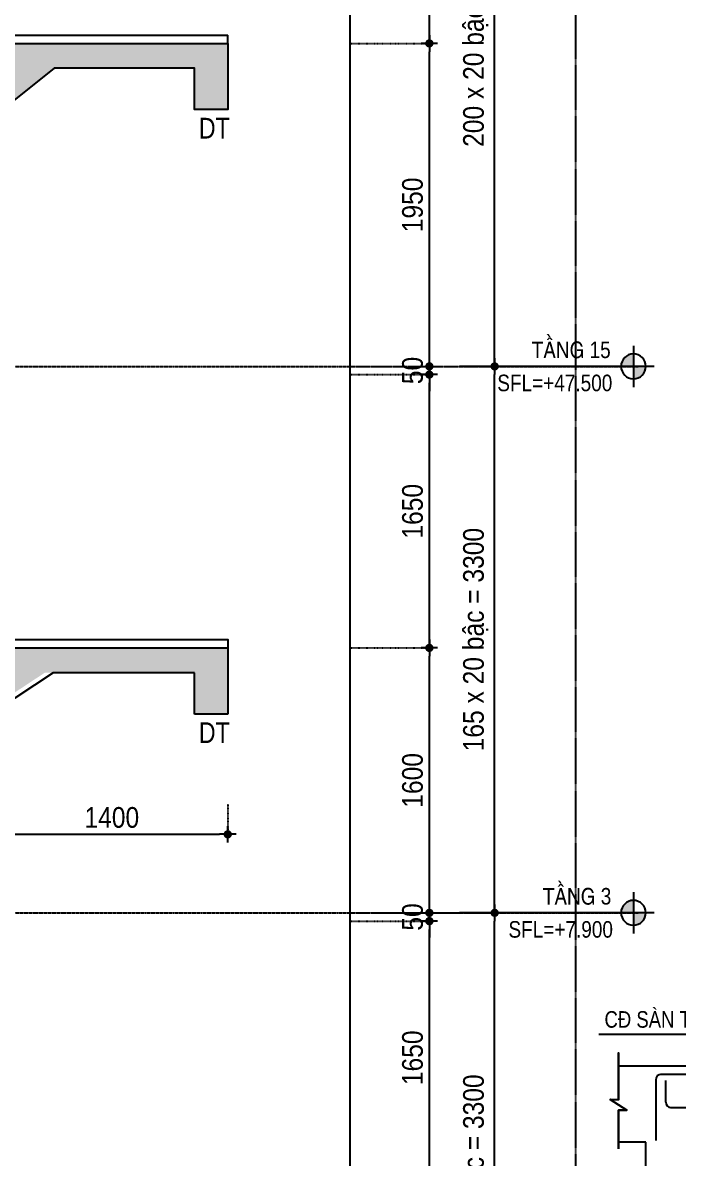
# Model space of a CAD drawing. Header units: millimetres. Extents: x 379264 to 1158416, y -283062 to 356890.
# Drawn here: x 671604 to 675561, y -15291 to -8433 of the extents above; entities that cross this region are included whole.
import ezdxf
from ezdxf.enums import TextEntityAlignment as Align

# ---------------------------------------------------------------- set-up
doc = ezdxf.new("R2010")
doc.units = ezdxf.units.MM
for name, pattern in [('BLOCK A - CHI TIET THANG 1$0$Grid A-F$0$Center101', [13, 10, -1, 1, -1]), ('CENTER', [2, 1.25, -0.25, 0.25, -0.25]), ('HIDDEN5', [2.8375, 1.25, -1.5875])]:
    doc.linetypes.add(name, pattern=pattern)
for name, color, linetype in [('01PM. TEXT A', 3, 'Continuous'), ('02PM. TEXT B', 4, 'Continuous'), ('04PM. THIN', 7, 'Continuous'), ('05PM. FRAME', 4, 'Continuous'), ('08PM. SSS X', 6, 'Continuous'), ('11PM. DIM', 2, 'Continuous'), ('12PM. GRID', 8, 'CENTER'), ('13PM. HATCH', 8, 'Continuous'), ('BLOCK A - CHI TIET THANG 1$0$Concrete Line', 6, 'Continuous'), ('BLOCK A - CHI TIET THANG 1$0$Grid Line', 251, 'BLOCK A - CHI TIET THANG 1$0$Grid A-F$0$Center101'), ('mb tang 1 TWA$0$Staircase', 30, 'Continuous')]:
    doc.layers.add(name, color=color, linetype=linetype)
doc.styles.add('[PMDC2013]STYLE', font='arial.ttf', dxfattribs={"width": 0.8})
doc.styles.add('arial', font='arial.ttf', dxfattribs={"width": 0.85})
doc.styles.add('BLOCK A - CHI TIET THANG 1$0$VNI-HelveC', font='VHELVCN_0.TTF')
doc.dimstyles.new('RHE_50', dxfattribs={"dimscale": 50, "dimtxt": 2.5, "dimasz": 1, "dimexe": 0, "dimexo": 0, "dimgap": 0.75, "dimtad": 1, "dimdec": 0, "dimrnd": 10, "dimzin": 9, "dimdsep": 46, "dimtxsty": 'arial', "dimblk1": 'DOT', "dimblk2": 'DIMDOT', "dimsah": 1, "dimcen": 2, "dimdle": 3, "dimclre": 8, "dimclrt": 51, "dimadec": 0, "dimazin": 0, "dimtfac": 1, "dimtdec": 0, "dimtix": 1, "dimtmove": 2, "dimatfit": 3, "dimldrblk": 'DIMPIJL', "dimfxl": 1, "dimtvp": 1.8, "dimtolj": 1, "dimtzin": 0, "dimarcsym": 0})

# ---------------------------------------------------------------- blocks, each defined once
blk = doc.blocks.new('BLOCK A - CHI TIET THANG 1$0$Level')
at = {"linetype": 'ByBlock'}
h = blk.add_hatch(color=0, dxfattribs=at)
h.paths.add_polyline_path([(0, 1.5), (0, 0), (1.5, 0, 0.414214)])
h.paths.add_polyline_path([(0, 0), (-1.5, 0, 0.414214), (0, -1.5)])
at = {"color": 0, "linetype": 'ByBlock'}
for p, q in [((0, 2.5), (0, -2.5)), ((-2.5, 0), (21, 0))]:
    blk.add_line(p, q, dxfattribs=at)
blk.add_circle((0, 0), 1.5, dxfattribs=at)
at = {"color": 0, "linetype": 'ByBlock', "lineweight": -2, "style": 'BLOCK A - CHI TIET THANG 1$0$VNI-HelveC'}
for tag, p in [('FLOOR', (2.5, 1)), ('LEVEL', (2.5, -3))]:
    blk.add_attdef(tag, p, '', height=2, dxfattribs=at)
blk = doc.blocks.new('_Dot')
at = {"color": 0, "linetype": 'ByBlock', "lineweight": -2}
blk.add_line((-0.5, 0), (-1, 0), dxfattribs=at)
at = {"color": 0, "linetype": 'ByBlock', "const_width": 0.5}
blk.add_lwpolyline([(-0.25, 0, 1), (0.25, 0, 1)], format="xyb", close=True, dxfattribs=at)
blk = doc.blocks.new('DIMDOT')
for p, q in [((1, 0), (-1, 0)), ((0, -1), (0, 1))]:
    blk.add_line(p, q)
at = {"const_width": 0.5}
blk.add_lwpolyline([(-0.25, 0, 1), (0.25, 0, 1)], format="xyb", close=True, dxfattribs=at)
blk = doc.blocks.new('*D317')
at = {"layer": '11PM. DIM', "color": 8, "linetype": 'HIDDEN5', "lineweight": -2, "transparency": 16777216}
for p, q in [((673723, -13808.6), (674452.5, -13808.6)), ((673723, -17108.6), (674452.5, -17108.6))]:
    blk.add_line(p, q, dxfattribs=at)
at = {"layer": '11PM. DIM', "color": 0, "lineweight": -2, "transparency": 16777216}
blk.add_line((674452.5, -17058.6), (674452.5, -13858.6), dxfattribs=at)
at = {"layer": 'Defpoints', "color": 0, "transparency": 16777216}
for p in [(673723, -13808.6), (674452.5, -13808.6), (673723, -17108.6)]:
    blk.add_point(p, dxfattribs=at)
at = {"layer": '11PM. DIM', "color": 0, "lineweight": -2, "transparency": 16777216, "xscale": 50, "yscale": 50, "zscale": 50}
for name, p, rotation in [('DIMDOT', (674452.5, -13808.6), 90), ('_Dot', (674452.5, -17108.6), 270)]:
    blk.add_blockref(name, p, dxfattribs=dict(at, rotation=rotation))
at = {"layer": '11PM. DIM', "color": 51, "transparency": 16777216, "insert": (674338.3, -15458.6), "char_height": 125, "width": 1714.749, "attachment_point": 5, "rotation": 90, "style": 'arial'}
blk.add_mtext('\\A1;165 x 20 bậc = 3300', dxfattribs=at)
blk = doc.blocks.new('DIMPIJL')
at = {"linetype": 'ByBlock'}
blk.add_solid([(-2.5, 0.42), (-2.5, -0.42), (0, 0)], dxfattribs=at)
blk = doc.blocks.new('*D318')
at = {"layer": '11PM. DIM', "color": 8, "linetype": 'HIDDEN5', "lineweight": -2, "transparency": 16777216}
for p, q in [((673580.5, -6508.4), (674452.5, -6508.4)), ((673580.5, -10508.6), (674452.5, -10508.6))]:
    blk.add_line(p, q, dxfattribs=at)
at = {"layer": '11PM. DIM', "color": 0, "lineweight": -2, "transparency": 16777216}
blk.add_line((674452.5, -10458.6), (674452.5, -6558.4), dxfattribs=at)
at = {"layer": 'Defpoints', "color": 0, "transparency": 16777216}
for p in [(673580.5, -6508.4), (674452.5, -6508.4), (673580.5, -10508.6)]:
    blk.add_point(p, dxfattribs=at)
at = {"layer": '11PM. DIM', "color": 0, "lineweight": -2, "transparency": 16777216, "xscale": 50, "yscale": 50, "zscale": 50}
for name, p, rotation in [('DIMDOT', (674452.5, -6508.4), 90), ('_Dot', (674452.5, -10508.6), 270)]:
    blk.add_blockref(name, p, dxfattribs=dict(at, rotation=rotation))
at = {"layer": '11PM. DIM', "color": 51, "transparency": 16777216, "insert": (674338.3, -8508.5), "char_height": 125, "width": 1819.337, "attachment_point": 5, "rotation": 90, "style": 'arial'}
blk.add_mtext('\\A1;200 x 20 bậc = 4000', dxfattribs=at)
blk = doc.blocks.new('*D331')
at = {"layer": '11PM. DIM', "color": 8, "linetype": 'HIDDEN5', "lineweight": -2, "transparency": 16777216}
for p, q in [((673580.5, -13858.9), (674058.4, -13858.9)), ((673580.5, -15508.6), (674058.4, -15508.6))]:
    blk.add_line(p, q, dxfattribs=at)
at = {"layer": '11PM. DIM', "color": 0, "lineweight": -2, "transparency": 16777216}
blk.add_line((674058.4, -15458.6), (674058.4, -13908.9), dxfattribs=at)
at = {"layer": 'Defpoints', "color": 0, "transparency": 16777216}
for p in [(673580.5, -13858.9), (674058.4, -13858.9), (673580.5, -15508.6)]:
    blk.add_point(p, dxfattribs=at)
at = {"layer": '11PM. DIM', "color": 0, "lineweight": -2, "transparency": 16777216, "xscale": 50, "yscale": 50, "zscale": 50}
for name, p, rotation in [('DIMDOT', (674058.4, -13858.9), 90), ('_Dot', (674058.4, -15508.6), 270)]:
    blk.add_blockref(name, p, dxfattribs=dict(at, rotation=rotation))
at = {"layer": '11PM. DIM', "color": 51, "transparency": 16777216, "insert": (673957.1, -14683.8), "char_height": 125, "attachment_point": 5, "rotation": 90, "style": 'arial'}
blk.add_mtext('\\A1;1650', dxfattribs=at)
blk = doc.blocks.new('*D332')
at = {"layer": '11PM. DIM', "color": 8, "linetype": 'HIDDEN5', "lineweight": -2, "transparency": 16777216}
for p, q in [((673580.5, -12208.6), (674058.4, -12208.6)), ((673580.5, -13808.6), (674058.4, -13808.6))]:
    blk.add_line(p, q, dxfattribs=at)
at = {"layer": '11PM. DIM', "color": 0, "lineweight": -2, "transparency": 16777216}
blk.add_line((674058.4, -13758.6), (674058.4, -12258.6), dxfattribs=at)
at = {"layer": 'Defpoints', "color": 0, "transparency": 16777216}
for p in [(673580.5, -12208.6), (674058.4, -12208.6), (673580.5, -13808.6)]:
    blk.add_point(p, dxfattribs=at)
at = {"layer": '11PM. DIM', "color": 0, "lineweight": -2, "transparency": 16777216, "xscale": 50, "yscale": 50, "zscale": 50}
for name, p, rotation in [('DIMDOT', (674058.4, -12208.6), 90), ('_Dot', (674058.4, -13808.6), 270)]:
    blk.add_blockref(name, p, dxfattribs=dict(at, rotation=rotation))
at = {"layer": '11PM. DIM', "color": 51, "transparency": 16777216, "insert": (673957.1, -13008.6), "char_height": 125, "attachment_point": 5, "rotation": 90, "style": 'arial'}
blk.add_mtext('\\A1;1600', dxfattribs=at)
blk = doc.blocks.new('*D333')
at = {"layer": '11PM. DIM', "color": 8, "linetype": 'HIDDEN5', "lineweight": -2, "transparency": 16777216}
for p, q in [((673580.5, -10558.4), (674058.4, -10558.4)), ((673580.5, -12208.6), (674058.4, -12208.6))]:
    blk.add_line(p, q, dxfattribs=at)
at = {"layer": '11PM. DIM', "color": 0, "lineweight": -2, "transparency": 16777216}
blk.add_line((674058.4, -12158.6), (674058.4, -10608.4), dxfattribs=at)
at = {"layer": 'Defpoints', "color": 0, "transparency": 16777216}
for p in [(673580.5, -10558.4), (674058.4, -10558.4), (673580.5, -12208.6)]:
    blk.add_point(p, dxfattribs=at)
at = {"layer": '11PM. DIM', "color": 0, "lineweight": -2, "transparency": 16777216, "xscale": 50, "yscale": 50, "zscale": 50}
for name, p, rotation in [('DIMDOT', (674058.4, -10558.4), 90), ('_Dot', (674058.4, -12208.6), 270)]:
    blk.add_blockref(name, p, dxfattribs=dict(at, rotation=rotation))
at = {"layer": '11PM. DIM', "color": 51, "transparency": 16777216, "insert": (673957.1, -11383.5), "char_height": 125, "attachment_point": 5, "rotation": 90, "style": 'arial'}
blk.add_mtext('\\A1;1650', dxfattribs=at)
blk = doc.blocks.new('*D334')
at = {"layer": '11PM. DIM', "color": 8, "linetype": 'HIDDEN5', "lineweight": -2, "transparency": 16777216}
for p, q in [((673580.5, -8558.4), (674058.4, -8558.4)), ((673580.5, -10508.6), (674058.4, -10508.6))]:
    blk.add_line(p, q, dxfattribs=at)
at = {"layer": '11PM. DIM', "color": 0, "lineweight": -2, "transparency": 16777216}
blk.add_line((674058.4, -10458.6), (674058.4, -8608.4), dxfattribs=at)
at = {"layer": 'Defpoints', "color": 0, "transparency": 16777216}
for p in [(673580.5, -8558.4), (674058.4, -8558.4), (673580.5, -10508.6)]:
    blk.add_point(p, dxfattribs=at)
at = {"layer": '11PM. DIM', "color": 0, "lineweight": -2, "transparency": 16777216, "xscale": 50, "yscale": 50, "zscale": 50}
for name, p, rotation in [('DIMDOT', (674058.4, -8558.4), 90), ('_Dot', (674058.4, -10508.6), 270)]:
    blk.add_blockref(name, p, dxfattribs=dict(at, rotation=rotation))
at = {"layer": '11PM. DIM', "color": 51, "transparency": 16777216, "insert": (673957.1, -9533.5), "char_height": 125, "attachment_point": 5, "rotation": 90, "style": 'arial'}
blk.add_mtext('\\A1;1950', dxfattribs=at)
blk = doc.blocks.new('*D335')
at = {"layer": '11PM. DIM', "color": 8, "linetype": 'HIDDEN5', "lineweight": -2, "transparency": 16777216}
for p, q in [((673580.5, -6558.4), (674058.4, -6558.4)), ((673580.5, -8558.4), (674058.4, -8558.4))]:
    blk.add_line(p, q, dxfattribs=at)
at = {"layer": '11PM. DIM', "color": 0, "lineweight": -2, "transparency": 16777216}
blk.add_line((674058.4, -8508.4), (674058.4, -6608.4), dxfattribs=at)
at = {"layer": 'Defpoints', "color": 0, "transparency": 16777216}
for p in [(673580.5, -6558.4), (674058.4, -6558.4), (673580.5, -8558.4)]:
    blk.add_point(p, dxfattribs=at)
at = {"layer": '11PM. DIM', "color": 0, "lineweight": -2, "transparency": 16777216, "xscale": 50, "yscale": 50, "zscale": 50}
for name, p, rotation in [('DIMDOT', (674058.4, -6558.4), 90), ('_Dot', (674058.4, -8558.4), 270)]:
    blk.add_blockref(name, p, dxfattribs=dict(at, rotation=rotation))
at = {"layer": '11PM. DIM', "color": 51, "transparency": 16777216, "insert": (673957.1, -7558.4), "char_height": 125, "attachment_point": 5, "rotation": 90, "style": 'arial'}
blk.add_mtext('\\A1;2000', dxfattribs=at)
blk = doc.blocks.new('*U1034')
at = {"layer": '04PM. THIN'}
for p, q in [((0, 0), (0, 950)), ((-300, 475), (2100, 475)), ((0, 150), (300, 150)), ((300, 150), (0, 0))]:
    blk.add_line(p, q, dxfattribs=at)
at = {"layer": '04PM. THIN', "linetype": 'ByBlock'}
blk.add_line((-475, 0), (475, 0), dxfattribs=at)
at = {"layer": '04PM. THIN'}
blk.add_solid([(0, 0), (0, 150), (-300, 150)], dxfattribs=at)
blk = doc.blocks.new('A$C74B24C09')
at = {"layer": '04PM. THIN'}
blk.add_lwpolyline([(-24661.3, 8999.2), (-24661.3, 8999.2), (-24661.3, 9582.4), (-24534, 9583.4), (-24784.8, 9743.1), (-24661.3, 9743.1), (-24661.3, 10449.2), (-24661.3, 10449.2), (-24661.3, 9742.8), (-24784.8, 9743.1), (-24534, 9583.4), (-24661.3, 9582.9)], close=True, dxfattribs=at)
at = {"layer": '05PM. FRAME', "ltscale": 0.25}
for p, q in [((-22994.9, 10249.3), (-24661.3, 10249.3)), ((-24247.6, 8251.4), (-24247.6, 9099.3))]:
    blk.add_line(p, q, dxfattribs=at)
blk.add_lwpolyline([(-24247.6, 9099.3), (-24661.3, 9099.3)], dxfattribs=at)
at = {"layer": '08PM. SSS X', "ltscale": 400}
for p, q in [((-17705, 10124.3), (-24025, 10124.3)), ((-24097.6, 10044), (-24097.6, 9128)), ((-23947.6, 9705.6), (-23947.6, 10032.2)), ((-23875, 9624.3), (-17830, 9624.3))]:
    blk.add_line(p, q, dxfattribs=at)
for centre, start, end in [((-24017.6, 10044), 90.01477, 180), ((-23867.6, 9705.6), 180, 270)]:
    blk.add_arc(centre, 80, start, end, dxfattribs=at)
at = {"layer": '02PM. TEXT B', "ltscale": 500, "xscale": -1}
blk.add_blockref('*U1034', (-22854.8, 10249.3), dxfattribs=at)
at = {"layer": '02PM. TEXT B', "ltscale": 500, "style": '[PMDC2013]STYLE', "width": 0.8}
blk.add_text('CĐ SÀN TẦNG', height=250, dxfattribs=at).set_placement((-24871.6, 10954.3, 0), align=Align.MIDDLE_LEFT)
blk = doc.blocks.new('*D421')
at = {"layer": '11PM. DIM', "color": 8, "linetype": 'HIDDEN5', "lineweight": -2, "transparency": 16777216}
for p, q in [((673580.5, -10508.6), (674452.5, -10508.6)), ((673580.5, -13808.6), (674452.5, -13808.6))]:
    blk.add_line(p, q, dxfattribs=at)
at = {"layer": '11PM. DIM', "color": 0, "lineweight": -2, "transparency": 16777216}
blk.add_line((674452.5, -13758.6), (674452.5, -10558.6), dxfattribs=at)
at = {"layer": 'Defpoints', "color": 0, "transparency": 16777216}
for p in [(673580.5, -10508.6), (674452.5, -10508.6), (673580.5, -13808.6)]:
    blk.add_point(p, dxfattribs=at)
at = {"layer": '11PM. DIM', "color": 0, "lineweight": -2, "transparency": 16777216, "xscale": 50, "yscale": 50, "zscale": 50}
for name, p, rotation in [('DIMDOT', (674452.5, -10508.6), 90), ('_Dot', (674452.5, -13808.6), 270)]:
    blk.add_blockref(name, p, dxfattribs=dict(at, rotation=rotation))
at = {"layer": '11PM. DIM', "color": 51, "transparency": 16777216, "insert": (674338.3, -12158.6), "char_height": 125, "width": 1714.749, "attachment_point": 5, "rotation": 90, "style": 'arial'}
blk.add_mtext('\\A1;165 x 20 bậc = 3300', dxfattribs=at)
blk = doc.blocks.new('*D459')
at = {"layer": '11PM. DIM', "color": 8, "linetype": 'HIDDEN5', "lineweight": -2, "transparency": 16777216}
for p, q in [((671441.5, -12323.6), (671441.5, -13334.4)), ((672841.5, -13152.7), (672841.5, -13334.4))]:
    blk.add_line(p, q, dxfattribs=at)
at = {"layer": '11PM. DIM', "color": 0, "lineweight": -2, "transparency": 16777216}
blk.add_line((671491.5, -13334.4), (672791.5, -13334.4), dxfattribs=at)
at = {"layer": 'Defpoints', "color": 0, "transparency": 16777216}
for p in [(671441.5, -12323.6), (672841.5, -13152.7), (672841.5, -13334.4)]:
    blk.add_point(p, dxfattribs=at)
at = {"layer": '11PM. DIM', "color": 0, "lineweight": -2, "transparency": 16777216, "xscale": 50, "yscale": 50, "zscale": 50}
blk.add_blockref('DIMDOT', (672841.5, -13334.4), dxfattribs=at)
at = {"layer": '11PM. DIM', "color": 0, "lineweight": -2, "transparency": 16777216, "xscale": 50, "yscale": 50, "zscale": 50, "rotation": 180}
blk.add_blockref('_Dot', (671441.5, -13334.4), dxfattribs=at)
at = {"layer": '11PM. DIM', "color": 51, "transparency": 16777216, "insert": (672141.5, -13233.1), "char_height": 125, "attachment_point": 5, "style": 'arial'}
blk.add_mtext('\\A1;1400', dxfattribs=at)
blk = doc.blocks.new('*D463')
at = {"layer": '11PM. DIM', "color": 0, "lineweight": -2, "transparency": 16777216}
for p, q in [((674058.4, -10458.6), (674058.4, -10408.6)), ((674058.4, -10558.4), (674058.4, -10508.6)), ((674058.4, -10608.4), (674058.4, -10658.4))]:
    blk.add_line(p, q, dxfattribs=at)
at = {"layer": '11PM. DIM', "color": 8, "linetype": 'HIDDEN5', "lineweight": -2, "transparency": 16777216}
for p, q in [((673580.5, -10508.6), (674058.4, -10508.6)), ((673580.5, -10558.4), (674058.4, -10558.4))]:
    blk.add_line(p, q, dxfattribs=at)
at = {"layer": 'Defpoints', "color": 0, "transparency": 16777216}
for p in [(673580.5, -10508.6), (673580.5, -10558.4), (674058.4, -10508.6)]:
    blk.add_point(p, dxfattribs=at)
at = {"layer": '11PM. DIM', "color": 0, "lineweight": -2, "transparency": 16777216, "xscale": 50, "yscale": 50, "zscale": 50}
for name, p, rotation in [('DIMDOT', (674058.4, -10508.6), 270), ('_Dot', (674058.4, -10558.4), 90)]:
    blk.add_blockref(name, p, dxfattribs=dict(at, rotation=rotation))
at = {"layer": '11PM. DIM', "color": 51, "transparency": 16777216, "insert": (673957.1, -10533.5), "char_height": 125, "attachment_point": 5, "rotation": 90, "style": 'arial'}
blk.add_mtext('\\A1;50', dxfattribs=at)
blk = doc.blocks.new('*D464')
at = {"layer": '11PM. DIM', "color": 0, "lineweight": -2, "transparency": 16777216}
for p, q in [((674058.4, -13758.6), (674058.4, -13708.6)), ((674058.4, -13858.4), (674058.4, -13808.6)), ((674058.4, -13908.4), (674058.4, -13958.4))]:
    blk.add_line(p, q, dxfattribs=at)
at = {"layer": '11PM. DIM', "color": 8, "linetype": 'HIDDEN5', "lineweight": -2, "transparency": 16777216}
for p, q in [((673580.5, -13808.6), (674058.4, -13808.6)), ((673580.5, -13858.4), (674058.4, -13858.4))]:
    blk.add_line(p, q, dxfattribs=at)
at = {"layer": 'Defpoints', "color": 0, "transparency": 16777216}
for p in [(673580.5, -13808.6), (674058.4, -13808.6), (673580.5, -13858.4)]:
    blk.add_point(p, dxfattribs=at)
at = {"layer": '11PM. DIM', "color": 0, "lineweight": -2, "transparency": 16777216, "xscale": 50, "yscale": 50, "zscale": 50}
for name, p, rotation in [('DIMDOT', (674058.4, -13808.6), 270), ('_Dot', (674058.4, -13858.4), 90)]:
    blk.add_blockref(name, p, dxfattribs=dict(at, rotation=rotation))
at = {"layer": '11PM. DIM', "color": 51, "transparency": 16777216, "insert": (673957.1, -13833.5), "char_height": 125, "attachment_point": 5, "rotation": 90, "style": 'arial'}
blk.add_mtext('\\A1;50', dxfattribs=at)

msp = doc.modelspace()

# ---------------------------------------------------------------- hatches: boundary and pattern name
at = {"layer": '13PM. HATCH'}
h = msp.add_hatch(dxfattribs=at)
h.set_pattern_fill('AR-SAND', color=256, scale=3, angle=45, style=0)
h.set_pattern_definition([(82.5, (823467.71, -230829.99), (-107.214405, 100.426047), [0, -115.824, 0, -129.54, 0, -123.825]), (52.5, (823467.7, -230830), (-56.70328, 247.41986), [0, -62.484, 0, -104.394, 0, -40.005]), (12.5, (823401.43, -230896.26), (167.48995, 168.099694), [0, -38.1, 0, -137.16, 0, -179.07]), (2.5, (823401.43, -230896.26), (114.68433, 209.26523), [0, -19.05, 0, -89.916, 0, -102.87])])
h.paths.add_polyline_path([(672841.5, -8558.4), (672641.5, -8558.4), (671490.5, -8558.4), (671490.5, -8758.4), (671240.5, -8758.4), (671240.5, -8958.4), (670990.5, -8958.4), (670990.5, -9158.4), (670740.5, -9158.4), (670740.5, -9358.4), (670490.5, -9358.4), (670490.5, -9558.4), (670240.5, -9558.4), (670240.5, -9758.4), (669990.5, -9758.4), (669990.5, -9958.4), (669740.5, -9958.4), (669740.5, -10158.4), (669490.5, -10158.4), (669490.5, -10358.4), (669240.5, -10358.4), (669240.5, -10558.4), (665062.76, -10558.4), (665062.76, -10788.92), (667741.96, -10788.92), (667741.96, -10958.5), (667992.5, -10958.5), (667992.5, -10708.4), (669293.11, -10708.4), (671793.11, -8708.4), (672641.5, -8708.4), (672641.5, -8958.4), (672841.5, -8958.4)])
h = msp.add_hatch(dxfattribs=at)
h.set_pattern_fill('AR-SAND', color=256, scale=3, angle=45, style=0)
h.set_pattern_definition([(82.5, (823467.71, -227529.99), (-107.214405, 100.426047), [0, -115.824, 0, -129.54, 0, -123.825]), (52.5, (823467.7, -227530), (-56.70328, 247.41986), [0, -62.484, 0, -104.394, 0, -40.005]), (12.5, (823401.43, -227596.26), (167.48995, 168.099694), [0, -38.1, 0, -137.16, 0, -179.07]), (2.5, (823401.43, -227596.26), (114.68433, 209.26523), [0, -19.05, 0, -89.916, 0, -102.87])])
h.paths.add_polyline_path([(672841.5, -12208.64), (672641.5, -12208.64), (671441.5, -12208.64), (671441.5, -12373.64), (671191.5, -12373.64), (671191.5, -12538.64), (670941.5, -12538.64), (670941.5, -12703.64), (670691.5, -12703.64), (670691.5, -12868.64), (670441.5, -12868.64), (670441.5, -13033.64), (670191.5, -13033.64), (670191.5, -13198.64), (669941.5, -13198.64), (669941.5, -13363.64), (669691.5, -13363.64), (669691.5, -13528.64), (669441.5, -13528.64), (669441.5, -13693.64), (669191.5, -13693.64), (669191.5, -13858.92), (665062.76, -13858.92), (665062.76, -14088.92), (667741.96, -14088.92), (667741.96, -14258.5), (667992.5, -14258.5), (667992.5, -14008.64), (669236.53, -14008.64), (671736.53, -12358.64), (672641.5, -12358.64), (672641.5, -12608.64), (672841.5, -12608.64)])

# ---------------------------------------------------------------- linework, layer by layer
at = {"layer": '12PM. GRID', "ltscale": 3}
msp.add_line((674942.5, -29472.52), (674942.5, -5867.99), dxfattribs=at)
at = {"layer": '13PM. HATCH'}
for p in [(671440.5, -8508.4), (672841.5, -8558.4)]:
    msp.add_line(p, (672841.5, -8508.4), dxfattribs=at)
at = {"layer": '13PM. HATCH', "flags": 128}
msp.add_lwpolyline([(665112.76, -13808.92), (669191.5, -13808.92), (669191.5, -13643.64), (669441.5, -13643.64), (669441.5, -13478.64), (669691.5, -13478.64), (669691.5, -13313.64), (669941.5, -13313.64), (669941.5, -13148.64), (670191.5, -13148.64), (670191.5, -12983.64), (670441.5, -12983.64), (670441.5, -12818.64), (670691.5, -12818.64), (670691.5, -12653.64), (670941.5, -12653.64), (670941.5, -12488.64), (671191.5, -12488.64), (671191.5, -12323.64), (671441.5, -12323.64), (671441.5, -12158.64), (672841.5, -12158.64), (672841.5, -12208.64)], dxfattribs=at)
at = {"layer": 'BLOCK A - CHI TIET THANG 1$0$Concrete Line'}
for p, q in [((672841.5, -8558.4), (672841.5, -8708.4)), ((672641.5, -12208.64), (672841.5, -12208.64)), ((672841.5, -12208.64), (672841.5, -12608.64)), ((671786.53, -12358.64), (669286.53, -14008.64)), ((672641.5, -12358.64), (671786.53, -12358.64)), ((672641.5, -12608.64), (672641.5, -12358.64)), ((672841.5, -12608.64), (672641.5, -12608.64))]:
    msp.add_line(p, q, dxfattribs=at)
at = {"layer": 'BLOCK A - CHI TIET THANG 1$0$Concrete Line', "flags": 128}
for points in [[(671490.5, -8558.4), (672841.5, -8558.4), (672841.5, -8958.4), (672641.5, -8958.4), (672641.5, -8708.4), (671793.11, -8708.4), (669293.11, -10708.4), (668042.5, -10708.4), (668042.5, -10958.5), (667791.96, -10958.5)], [(665062.76, -13858.92), (669241.5, -13858.92), (669241.5, -13693.64), (669491.5, -13693.64), (669491.5, -13528.64), (669741.5, -13528.64), (669741.5, -13363.64), (669991.5, -13363.64), (669991.5, -13198.64), (670241.5, -13198.64), (670241.5, -13033.64), (670491.5, -13033.64), (670491.5, -12868.64), (670741.5, -12868.64), (670741.5, -12703.64), (670991.5, -12703.64), (670991.5, -12538.64), (671241.5, -12538.64), (671241.5, -12373.64), (671491.5, -12373.64), (671491.5, -12208.64), (672641.5, -12208.64)]]:
    msp.add_lwpolyline(points, dxfattribs=at)
at = {"layer": 'BLOCK A - CHI TIET THANG 1$0$Grid Line'}
for p, q in [((664357.82, -10508.64), (675319.35, -10508.64)), ((664357.82, -13808.64), (675319.35, -13808.64))]:
    msp.add_line(p, q, dxfattribs=at)
at = {"layer": 'mb tang 1 TWA$0$Staircase', "flags": 128}
msp.add_lwpolyline([(673580.54, -29604.32), (673580.54, -16252.95), (673307.13, -16252.95), (673853.95, -15979.54), (673580.54, -15979.54), (673580.54, -6383.7)], dxfattribs=at)

# ---------------------------------------------------------------- block references
at = {"layer": '02PM. TEXT B'}
ref = msp.add_blockref('BLOCK A - CHI TIET THANG 1$0$Level', (675290.54, -10508.64), dxfattribs=dict(at, xscale=-50, yscale=50, zscale=50))
ref.add_attrib('LEVEL', 'SFL=+47.500', dxfattribs={"layer": '0', "color": 0, "linetype": 'ByBlock', "lineweight": -2, "height": 100, "style": 'BLOCK A - CHI TIET THANG 1$0$VNI-HelveC'}).set_placement((674468.47, -10608.64), align=Align.MIDDLE_LEFT)
ref.add_attrib('FLOOR', 'TAÀNG 15', dxfattribs={"layer": '0', "color": 0, "linetype": 'ByBlock', "lineweight": -2, "height": 100, "style": 'BLOCK A - CHI TIET THANG 1$0$VNI-HelveC'}).set_placement((674676.47, -10408.64), align=Align.MIDDLE_LEFT)
ref = msp.add_blockref('BLOCK A - CHI TIET THANG 1$0$Level', (675290.54, -13808.37), dxfattribs=dict(at, xscale=-50, yscale=50, zscale=50))
ref.add_attrib('LEVEL', 'SFL=+7.900', dxfattribs={"layer": '0', "color": 0, "linetype": 'ByBlock', "lineweight": -2, "height": 100, "style": 'BLOCK A - CHI TIET THANG 1$0$VNI-HelveC'}).set_placement((674535.94, -13908.37), align=Align.MIDDLE_LEFT)
ref.add_attrib('FLOOR', 'TAÀNG 3', dxfattribs={"layer": '0', "color": 0, "linetype": 'ByBlock', "lineweight": -2, "height": 100, "style": 'BLOCK A - CHI TIET THANG 1$0$VNI-HelveC'}).set_placement((674743.67, -13708.37), align=Align.MIDDLE_LEFT)
at = {"layer": '11PM. DIM', "xscale": 0.4, "yscale": 0.4, "zscale": 0.4}
msp.add_blockref('A$C74B24C09', (685064.08, -18833.9), dxfattribs=at)

# ---------------------------------------------------------------- texts
at = {"layer": '01PM. TEXT A', "style": '[PMDC2013]STYLE', "width": 0.8}
for p in [(672667.05, -9132.72), (672667.05, -12782.96)]:
    msp.add_text('DT', height=125, dxfattribs=at).set_placement(p)

# ---------------------------------------------------------------- dimensions: what is measured, and where the dimension line sits
at = {"layer": '11PM. DIM'}
for base, p1, p2, text, picture, middle in [((674452.55, -6508.4), (673580.54, -10508.64), (673580.54, -6508.4), '200 x 20 bậc = <>', '*D318', (674338.35, -8508.52)), ((674452.55, -10508.64), (673580.54, -13808.64), (673580.54, -10508.64), '165 x 20 bậc = <>', '*D421', (674338.35, -12158.64)), ((674452.55, -13808.64), (673722.96, -17108.64), (673722.96, -13808.64), '165 x 20 bậc = <>', '*D317', (674338.35, -15458.64))]:
    dim = msp.add_linear_dim(base=base, p1=p1, p2=p2, angle=90, text=text, dimstyle='RHE_50', dxfattribs=at)
    dim.commit()
    dim.dimension.update_dxf_attribs({"geometry": picture, "text_midpoint": middle})
for base, p1, p2, picture, middle in [((674058.42, -6558.4), (673580.54, -8558.4), (673580.54, -6558.4), '*D335', (673957.1, -7558.4)), ((674058.42, -8558.4), (673580.54, -10508.64), (673580.54, -8558.4), '*D334', (673957.1, -9533.52)), ((674058.42, -10508.64), (673580.54, -10558.4), (673580.54, -10508.64), '*D463', (673957.1, -10533.52)), ((674058.42, -10558.4), (673580.54, -12208.64), (673580.54, -10558.4), '*D333', (673957.1, -11383.52)), ((674058.42, -12208.64), (673580.54, -13808.64), (673580.54, -12208.64), '*D332', (673957.1, -13008.64)), ((674058.42, -13808.64), (673580.54, -13858.4), (673580.54, -13808.64), '*D464', (673957.1, -13833.52)), ((674058.42, -13858.92), (673580.54, -15508.64), (673580.54, -13858.92), '*D331', (673957.1, -14683.78))]:
    dim = msp.add_linear_dim(base=base, p1=p1, p2=p2, angle=90, dimstyle='RHE_50', dxfattribs=at)
    dim.commit()
    dim.dimension.update_dxf_attribs({"geometry": picture, "text_midpoint": middle})
dim = msp.add_linear_dim(base=(672841.5, -13334.37), p1=(671441.5, -12323.64), p2=(672841.5, -13152.66), dimstyle='RHE_50', dxfattribs=at)
dim.commit()
dim.dimension.update_dxf_attribs({"geometry": '*D459', "text_midpoint": (672141.5, -13233.05)})

doc.saveas('drawing.dxf')
